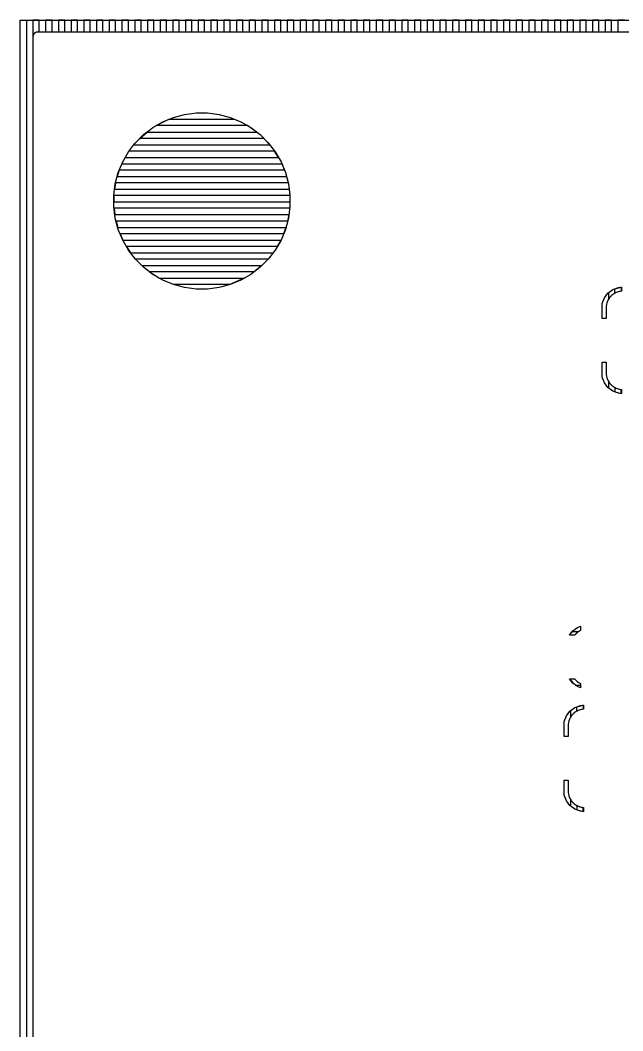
# Model space of a CAD drawing. Header units: metres. Extents: x 141.4 to 191.3, y -114.8 to -61.9.
# Drawn here: x 141.39 to 153.47, y -82.17 to -61.91 of the extents above; entities that cross this region are included whole.
import ezdxf

# ---------------------------------------------------------------- set-up
doc = ezdxf.new("R2010")
doc.units = ezdxf.units.M

msp = doc.modelspace()

# ---------------------------------------------------------------- linework, layer by layer
for points in [[(141.392, -61.907), (165.813, -61.907)], [(141.392, -114.81), (141.392, -61.907), (141.52, -61.907), (141.52, -114.81)], [(153.505, -61.907), (153.377, -61.907), (153.377, -62.145), (153.25, -62.145), (153.25, -61.907), (153.122, -61.907), (153.122, -62.145), (152.995, -62.145), (152.995, -61.907), (152.867, -61.907), (152.867, -62.145), (152.74, -62.145), (152.74, -61.907), (152.612, -61.907), (152.612, -62.145), (152.485, -62.145), (152.485, -61.907), (152.357, -61.907), (152.357, -62.145), (152.23, -62.145), (152.23, -61.907), (152.102, -61.907), (152.102, -62.145), (151.975, -62.145), (151.975, -61.907), (151.847, -61.907), (151.847, -62.145), (151.72, -62.145), (151.72, -61.907), (151.592, -61.907), (151.592, -62.145), (151.465, -62.145), (151.465, -61.907), (151.337, -61.907), (151.337, -62.145), (151.21, -62.145), (151.21, -61.907), (151.082, -61.907), (151.082, -62.145), (150.955, -62.145), (150.955, -61.907), (150.827, -61.907), (150.827, -62.145), (150.7, -62.145), (150.7, -61.907), (150.572, -61.907), (150.572, -62.145), (150.445, -62.145), (150.445, -61.907), (150.317, -61.907), (150.317, -62.145), (150.19, -62.145), (150.19, -61.907), (150.062, -61.907), (150.062, -62.145), (149.935, -62.145), (149.935, -61.907), (149.807, -61.907), (149.807, -62.145), (149.68, -62.145), (149.68, -61.907), (149.552, -61.907), (149.552, -62.145), (149.425, -62.145), (149.425, -61.907), (149.297, -61.907), (149.297, -62.145), (149.17, -62.145), (149.17, -61.907), (149.042, -61.907), (149.042, -62.145), (148.915, -62.145), (148.915, -61.907), (148.787, -61.907), (148.787, -62.145), (148.66, -62.145), (148.66, -61.907), (148.532, -61.907), (148.532, -62.145), (148.405, -62.145), (148.405, -61.907), (148.277, -61.907), (148.277, -62.145), (148.15, -62.145), (148.15, -61.907), (148.022, -61.907), (148.022, -62.145), (147.895, -62.145), (147.895, -61.907), (147.767, -61.907), (147.767, -62.145), (147.64, -62.145), (147.64, -61.907), (147.512, -61.907), (147.512, -62.145), (147.385, -62.145), (147.385, -61.907), (147.257, -61.907), (147.257, -62.145), (147.13, -62.145), (147.13, -61.907), (147.002, -61.907), (147.002, -62.145), (146.875, -62.145), (146.875, -61.907), (146.747, -61.907), (146.747, -62.145), (146.62, -62.145), (146.62, -61.907), (146.492, -61.907), (146.492, -62.145), (146.365, -62.145), (146.365, -61.907), (146.237, -61.907), (146.237, -62.145), (146.11, -62.145), (146.11, -61.907), (145.982, -61.907), (145.982, -62.145), (145.855, -62.145), (145.855, -61.907), (145.727, -61.907), (145.727, -62.145), (145.6, -62.145), (145.6, -61.907), (145.472, -61.907), (145.472, -62.145), (145.345, -62.145), (145.345, -61.907), (145.217, -61.907), (145.217, -62.145), (145.09, -62.145), (145.09, -61.907), (144.962, -61.907), (144.962, -62.145), (144.835, -62.145), (144.835, -61.907), (144.707, -61.907), (144.707, -62.145), (144.58, -62.145), (144.58, -61.907), (144.452, -61.907), (144.452, -62.145), (144.325, -62.145), (144.325, -61.907), (144.197, -61.907), (144.197, -62.145), (144.07, -62.145), (144.07, -61.907), (143.942, -61.907), (143.942, -62.145), (143.815, -62.145), (143.815, -61.907), (143.687, -61.907), (143.687, -62.145), (143.56, -62.145), (143.56, -61.907), (143.432, -61.907), (143.432, -62.145), (143.305, -62.145), (143.305, -61.907), (143.177, -61.907), (143.177, -62.145), (143.05, -62.145), (143.05, -61.907), (142.922, -61.907), (142.922, -62.145), (142.795, -62.145), (142.795, -61.907), (142.667, -61.907), (142.667, -62.145), (142.54, -62.145), (142.54, -61.907), (142.412, -61.907), (142.412, -62.145), (142.285, -62.145), (142.285, -61.907), (142.157, -61.907), (142.157, -62.145), (142.03, -62.145), (142.03, -61.907), (141.902, -61.907), (141.902, -62.145), (141.775, -62.145), (141.775, -61.907), (141.647, -61.907), (141.647, -62.239)], [(164.547, -62.145), (141.744, -62.145), (141.741, -62.145), (141.739, -62.145), (141.737, -62.145), (141.735, -62.145), (141.733, -62.146), (141.731, -62.146), (141.729, -62.146), (141.727, -62.147), (141.725, -62.147), (141.723, -62.148), (141.721, -62.148), (141.719, -62.149), (141.717, -62.149), (141.715, -62.15), (141.713, -62.151), (141.711, -62.151), (141.703, -62.155), (141.701, -62.156), (141.699, -62.157), (141.697, -62.157), (141.695, -62.158), (141.693, -62.159), (141.692, -62.16), (141.69, -62.162), (141.688, -62.163), (141.686, -62.164), (141.685, -62.165), (141.683, -62.166), (141.681, -62.168), (141.68, -62.169), (141.678, -62.17), (141.677, -62.172), (141.675, -62.173), (141.674, -62.175), (141.672, -62.176), (141.671, -62.178), (141.67, -62.179), (141.668, -62.181), (141.667, -62.183), (141.666, -62.184), (141.665, -62.186), (141.664, -62.188), (141.662, -62.19), (141.661, -62.191), (141.66, -62.193), (141.659, -62.195), (141.659, -62.197), (141.658, -62.199), (141.657, -62.201), (141.653, -62.209), (141.653, -62.211), (141.652, -62.213), (141.651, -62.215), (141.651, -62.217), (141.65, -62.219), (141.65, -62.221), (141.649, -62.223), (141.649, -62.225), (141.648, -62.227), (141.648, -62.229), (141.648, -62.231), (141.647, -62.233), (141.647, -62.235), (141.647, -62.237), (141.647, -62.239), (141.647, -62.242), (141.647, -83.049)], [(143.432, -64.786), (146.636, -64.786), (146.689, -64.914), (143.379, -64.914), (143.338, -65.041), (146.73, -65.041), (146.765, -65.169), (143.303, -65.169), (143.284, -65.296), (146.784, -65.296), (146.8, -65.424), (143.268, -65.424), (143.268, -65.416), (143.299, -65.187), (143.359, -64.963), (143.447, -64.749), (143.563, -64.549), (143.666, -64.415), (143.704, -64.365), (143.867, -64.202), (143.983, -64.113), (144.051, -64.061), (144.251, -63.945), (144.465, -63.857), (144.689, -63.797), (144.831, -63.778), (144.918, -63.766), (145.15, -63.766), (145.191, -63.772), (145.379, -63.797), (145.603, -63.857), (145.817, -63.945), (146.017, -64.061), (146.201, -64.202), (146.364, -64.365), (146.505, -64.549), (146.621, -64.749), (146.709, -64.963), (146.769, -65.187), (146.8, -65.416), (146.8, -65.648), (146.769, -65.877), (146.709, -66.101), (146.621, -66.315), (146.505, -66.515), (146.364, -66.699), (146.201, -66.862), (146.017, -67.003), (145.817, -67.119), (145.603, -67.207), (145.435, -67.252), (145.379, -67.267), (145.15, -67.298), (144.918, -67.298), (144.689, -67.267), (144.465, -67.207), (144.251, -67.119), (144.051, -67.003), (143.867, -66.862), (143.704, -66.699), (143.563, -66.515), (143.447, -66.315), (143.359, -66.101), (143.299, -65.877), (143.268, -65.648), (143.268, -65.416), (143.268, -65.551), (146.8, -65.551), (146.795, -65.679), (143.273, -65.679), (143.289, -65.806), (146.779, -65.806), (146.754, -65.934), (143.314, -65.934), (143.348, -66.061), (146.72, -66.061), (146.673, -66.189), (143.395, -66.189), (143.448, -66.316), (146.62, -66.316), (146.546, -66.444), (143.522, -66.444), (143.606, -66.571), (146.462, -66.571), (146.364, -66.699), (143.704, -66.699), (143.832, -66.826), (146.236, -66.826), (146.081, -66.954), (143.987, -66.954), (144.187, -67.081), (145.881, -67.081), (145.597, -67.209), (144.471, -67.209)], [(143.674, -64.404), (146.394, -64.404), (146.275, -64.276), (143.793, -64.276), (143.936, -64.149), (146.132, -64.149), (145.949, -64.021), (144.119, -64.021), (144.375, -63.894), (145.693, -63.894)], [(143.499, -64.659), (146.569, -64.659), (146.492, -64.531), (143.576, -64.531)], [(153.138, -67.891), (153.058, -67.891), (153.058, -67.633), (153.063, -67.588), (153.105, -67.475), (153.177, -67.38), (153.272, -67.308), (153.385, -67.266), (153.43, -67.261), (153.45, -67.261), (153.45, -67.342), (153.444, -67.342), (153.442, -67.342), (153.44, -67.343), (153.438, -67.343), (153.436, -67.343), (153.412, -67.347), (153.41, -67.347), (153.408, -67.347), (153.406, -67.348), (153.404, -67.348), (153.38, -67.354), (153.378, -67.355), (153.376, -67.355), (153.374, -67.356), (153.372, -67.357), (153.349, -67.365), (153.347, -67.366), (153.345, -67.367), (153.343, -67.367), (153.341, -67.368), (153.319, -67.379), (153.317, -67.38), (153.315, -67.381), (153.313, -67.382), (153.311, -67.383), (153.29, -67.395), (153.289, -67.396), (153.287, -67.397), (153.285, -67.399), (153.283, -67.4), (153.264, -67.414), (153.262, -67.416), (153.26, -67.417), (153.259, -67.418), (153.257, -67.42), (153.239, -67.436), (153.238, -67.438), (153.236, -67.439), (153.235, -67.441), (153.233, -67.442), (153.217, -67.46), (153.215, -67.462), (153.214, -67.463), (153.213, -67.465), (153.211, -67.467), (153.197, -67.486), (153.196, -67.488), (153.194, -67.49), (153.193, -67.492), (153.192, -67.493), (153.18, -67.514), (153.179, -67.516), (153.178, -67.518), (153.177, -67.52), (153.176, -67.522), (153.165, -67.544), (153.164, -67.546), (153.164, -67.548), (153.163, -67.55), (153.162, -67.552), (153.154, -67.575), (153.154, -67.575), (153.153, -67.577), (153.152, -67.579), (153.152, -67.581), (153.151, -67.583), (153.145, -67.607), (153.145, -67.609), (153.144, -67.611), (153.144, -67.613), (153.144, -67.615), (153.14, -67.639), (153.14, -67.641), (153.14, -67.643), (153.139, -67.645), (153.139, -67.647), (153.138, -67.672), (153.138, -67.674), (153.138, -67.676), (153.138, -67.891)], [(153.313, -67.382), (153.313, -67.293), (153.44, -67.261), (153.44, -67.343)], [(153.185, -67.373), (153.185, -67.505)], [(153.058, -68.761), (153.138, -68.761), (153.138, -68.976), (153.138, -68.978), (153.138, -68.98), (153.139, -69.005), (153.139, -69.007), (153.14, -69.009), (153.14, -69.011), (153.14, -69.013), (153.144, -69.037), (153.144, -69.039), (153.144, -69.041), (153.145, -69.043), (153.145, -69.045), (153.151, -69.069), (153.152, -69.071), (153.152, -69.073), (153.153, -69.075), (153.154, -69.077), (153.162, -69.1), (153.163, -69.102), (153.164, -69.104), (153.164, -69.106), (153.165, -69.108), (153.176, -69.13), (153.177, -69.132), (153.178, -69.134), (153.179, -69.136), (153.18, -69.138), (153.192, -69.159), (153.193, -69.16), (153.194, -69.162), (153.196, -69.164), (153.197, -69.166), (153.211, -69.185), (153.213, -69.187), (153.214, -69.189), (153.215, -69.19), (153.217, -69.192), (153.233, -69.21), (153.235, -69.211), (153.236, -69.213), (153.238, -69.214), (153.239, -69.216), (153.257, -69.232), (153.259, -69.234), (153.26, -69.235), (153.262, -69.236), (153.264, -69.238), (153.283, -69.252), (153.285, -69.253), (153.287, -69.255), (153.289, -69.256), (153.29, -69.257), (153.311, -69.269), (153.313, -69.27), (153.315, -69.271), (153.317, -69.272), (153.319, -69.273), (153.341, -69.284), (153.343, -69.285), (153.345, -69.285), (153.347, -69.286), (153.349, -69.287), (153.372, -69.295), (153.372, -69.295), (153.374, -69.296), (153.376, -69.297), (153.378, -69.297), (153.38, -69.298), (153.404, -69.304), (153.406, -69.304), (153.408, -69.305), (153.41, -69.305), (153.412, -69.305), (153.436, -69.309), (153.438, -69.309), (153.44, -69.309), (153.442, -69.31), (153.444, -69.31), (153.45, -69.31), (153.45, -69.391), (153.43, -69.391), (153.385, -69.386), (153.272, -69.344), (153.177, -69.272), (153.105, -69.177), (153.063, -69.064), (153.058, -69.019), (153.058, -68.761)], [(153.185, -69.147), (153.185, -69.279)], [(153.313, -69.27), (153.313, -69.359), (153.44, -69.391), (153.44, -69.309)], [(152.407, -74.241), (152.474, -74.151), (152.567, -74.082), (152.627, -74.059), (152.627, -74.146), (152.613, -74.152), (152.611, -74.153), (152.609, -74.154), (152.608, -74.155), (152.606, -74.156), (152.586, -74.168), (152.584, -74.169), (152.582, -74.17), (152.581, -74.172), (152.579, -74.173), (152.56, -74.187), (152.559, -74.188), (152.557, -74.189), (152.555, -74.191), (152.554, -74.192), (152.536, -74.208), (152.535, -74.209), (152.533, -74.21), (152.532, -74.212), (152.531, -74.213), (152.515, -74.231), (152.514, -74.232), (152.512, -74.234), (152.511, -74.236), (152.51, -74.237), (152.507, -74.241), (152.407, -74.241), (152.464, -74.164), (152.593, -74.164)], [(152.407, -75.111), (152.507, -75.111), (152.51, -75.115), (152.511, -75.116), (152.512, -75.118), (152.514, -75.12), (152.515, -75.121), (152.531, -75.139), (152.532, -75.14), (152.533, -75.142), (152.535, -75.143), (152.536, -75.144), (152.554, -75.16), (152.555, -75.161), (152.557, -75.163), (152.559, -75.164), (152.56, -75.165), (152.579, -75.179), (152.581, -75.18), (152.582, -75.182), (152.584, -75.183), (152.586, -75.184), (152.606, -75.196), (152.608, -75.197), (152.609, -75.198), (152.611, -75.199), (152.613, -75.2), (152.627, -75.206), (152.627, -75.293), (152.567, -75.27), (152.474, -75.201), (152.407, -75.111), (152.524, -75.238), (152.627, -75.238)], [(152.376, -76.273), (152.296, -76.273), (152.296, -76.015), (152.301, -75.97), (152.343, -75.857), (152.415, -75.762), (152.51, -75.69), (152.623, -75.648), (152.668, -75.643), (152.688, -75.643), (152.688, -75.724), (152.682, -75.724), (152.68, -75.724), (152.678, -75.725), (152.676, -75.725), (152.674, -75.725), (152.65, -75.729), (152.648, -75.729), (152.646, -75.729), (152.644, -75.73), (152.642, -75.73), (152.618, -75.736), (152.616, -75.737), (152.614, -75.737), (152.612, -75.738), (152.61, -75.739), (152.587, -75.747), (152.585, -75.748), (152.583, -75.749), (152.581, -75.749), (152.579, -75.75), (152.557, -75.761), (152.555, -75.762), (152.553, -75.763), (152.551, -75.764), (152.549, -75.765), (152.528, -75.777), (152.527, -75.778), (152.525, -75.779), (152.523, -75.781), (152.521, -75.782), (152.502, -75.796), (152.5, -75.798), (152.498, -75.799), (152.497, -75.8), (152.495, -75.802), (152.477, -75.818), (152.476, -75.82), (152.474, -75.821), (152.473, -75.823), (152.471, -75.824), (152.455, -75.842), (152.453, -75.844), (152.452, -75.845), (152.451, -75.847), (152.449, -75.849), (152.435, -75.868), (152.434, -75.87), (152.432, -75.872), (152.431, -75.874), (152.43, -75.875), (152.418, -75.896), (152.417, -75.898), (152.416, -75.9), (152.415, -75.902), (152.414, -75.904), (152.403, -75.926), (152.402, -75.928), (152.402, -75.93), (152.401, -75.932), (152.4, -75.934), (152.392, -75.957), (152.392, -75.957), (152.391, -75.959), (152.39, -75.961), (152.39, -75.963), (152.389, -75.965), (152.383, -75.989), (152.383, -75.991), (152.382, -75.993), (152.382, -75.995), (152.382, -75.997), (152.378, -76.021), (152.378, -76.023), (152.378, -76.025), (152.377, -76.027), (152.377, -76.029), (152.376, -76.054), (152.376, -76.056), (152.376, -76.058), (152.376, -76.273)], [(152.423, -75.755), (152.423, -75.887)], [(152.551, -75.764), (152.551, -75.675), (152.678, -75.643), (152.678, -75.725)], [(152.296, -77.143), (152.376, -77.143), (152.376, -77.358), (152.376, -77.36), (152.376, -77.362), (152.377, -77.387), (152.377, -77.389), (152.378, -77.391), (152.378, -77.393), (152.378, -77.395), (152.382, -77.419), (152.382, -77.421), (152.382, -77.423), (152.383, -77.425), (152.383, -77.427), (152.389, -77.451), (152.39, -77.453), (152.39, -77.455), (152.391, -77.457), (152.392, -77.459), (152.4, -77.482), (152.401, -77.484), (152.402, -77.486), (152.402, -77.488), (152.403, -77.49), (152.414, -77.512), (152.415, -77.514), (152.416, -77.516), (152.417, -77.518), (152.418, -77.52), (152.43, -77.541), (152.431, -77.542), (152.432, -77.544), (152.434, -77.546), (152.435, -77.548), (152.449, -77.567), (152.451, -77.569), (152.452, -77.571), (152.453, -77.572), (152.455, -77.574), (152.471, -77.592), (152.473, -77.593), (152.474, -77.595), (152.476, -77.596), (152.477, -77.598), (152.495, -77.614), (152.497, -77.616), (152.498, -77.617), (152.5, -77.618), (152.502, -77.62), (152.521, -77.634), (152.523, -77.635), (152.525, -77.637), (152.527, -77.638), (152.528, -77.639), (152.549, -77.651), (152.551, -77.652), (152.553, -77.653), (152.555, -77.654), (152.557, -77.655), (152.579, -77.666), (152.581, -77.667), (152.583, -77.667), (152.585, -77.668), (152.587, -77.669), (152.61, -77.677), (152.61, -77.677), (152.61, -77.677), (152.612, -77.678), (152.614, -77.679), (152.616, -77.679), (152.618, -77.68), (152.642, -77.686), (152.644, -77.686), (152.646, -77.687), (152.648, -77.687), (152.65, -77.687), (152.674, -77.691), (152.676, -77.691), (152.678, -77.691), (152.68, -77.692), (152.682, -77.692), (152.688, -77.692), (152.688, -77.773), (152.668, -77.773), (152.623, -77.768), (152.51, -77.726), (152.415, -77.654), (152.343, -77.559), (152.301, -77.446), (152.296, -77.401), (152.296, -77.143)], [(152.423, -77.529), (152.423, -77.661)], [(152.551, -77.652), (152.551, -77.741), (152.678, -77.773), (152.678, -77.691)]]:
    msp.add_lwpolyline(points)

doc.saveas('drawing.dxf')
